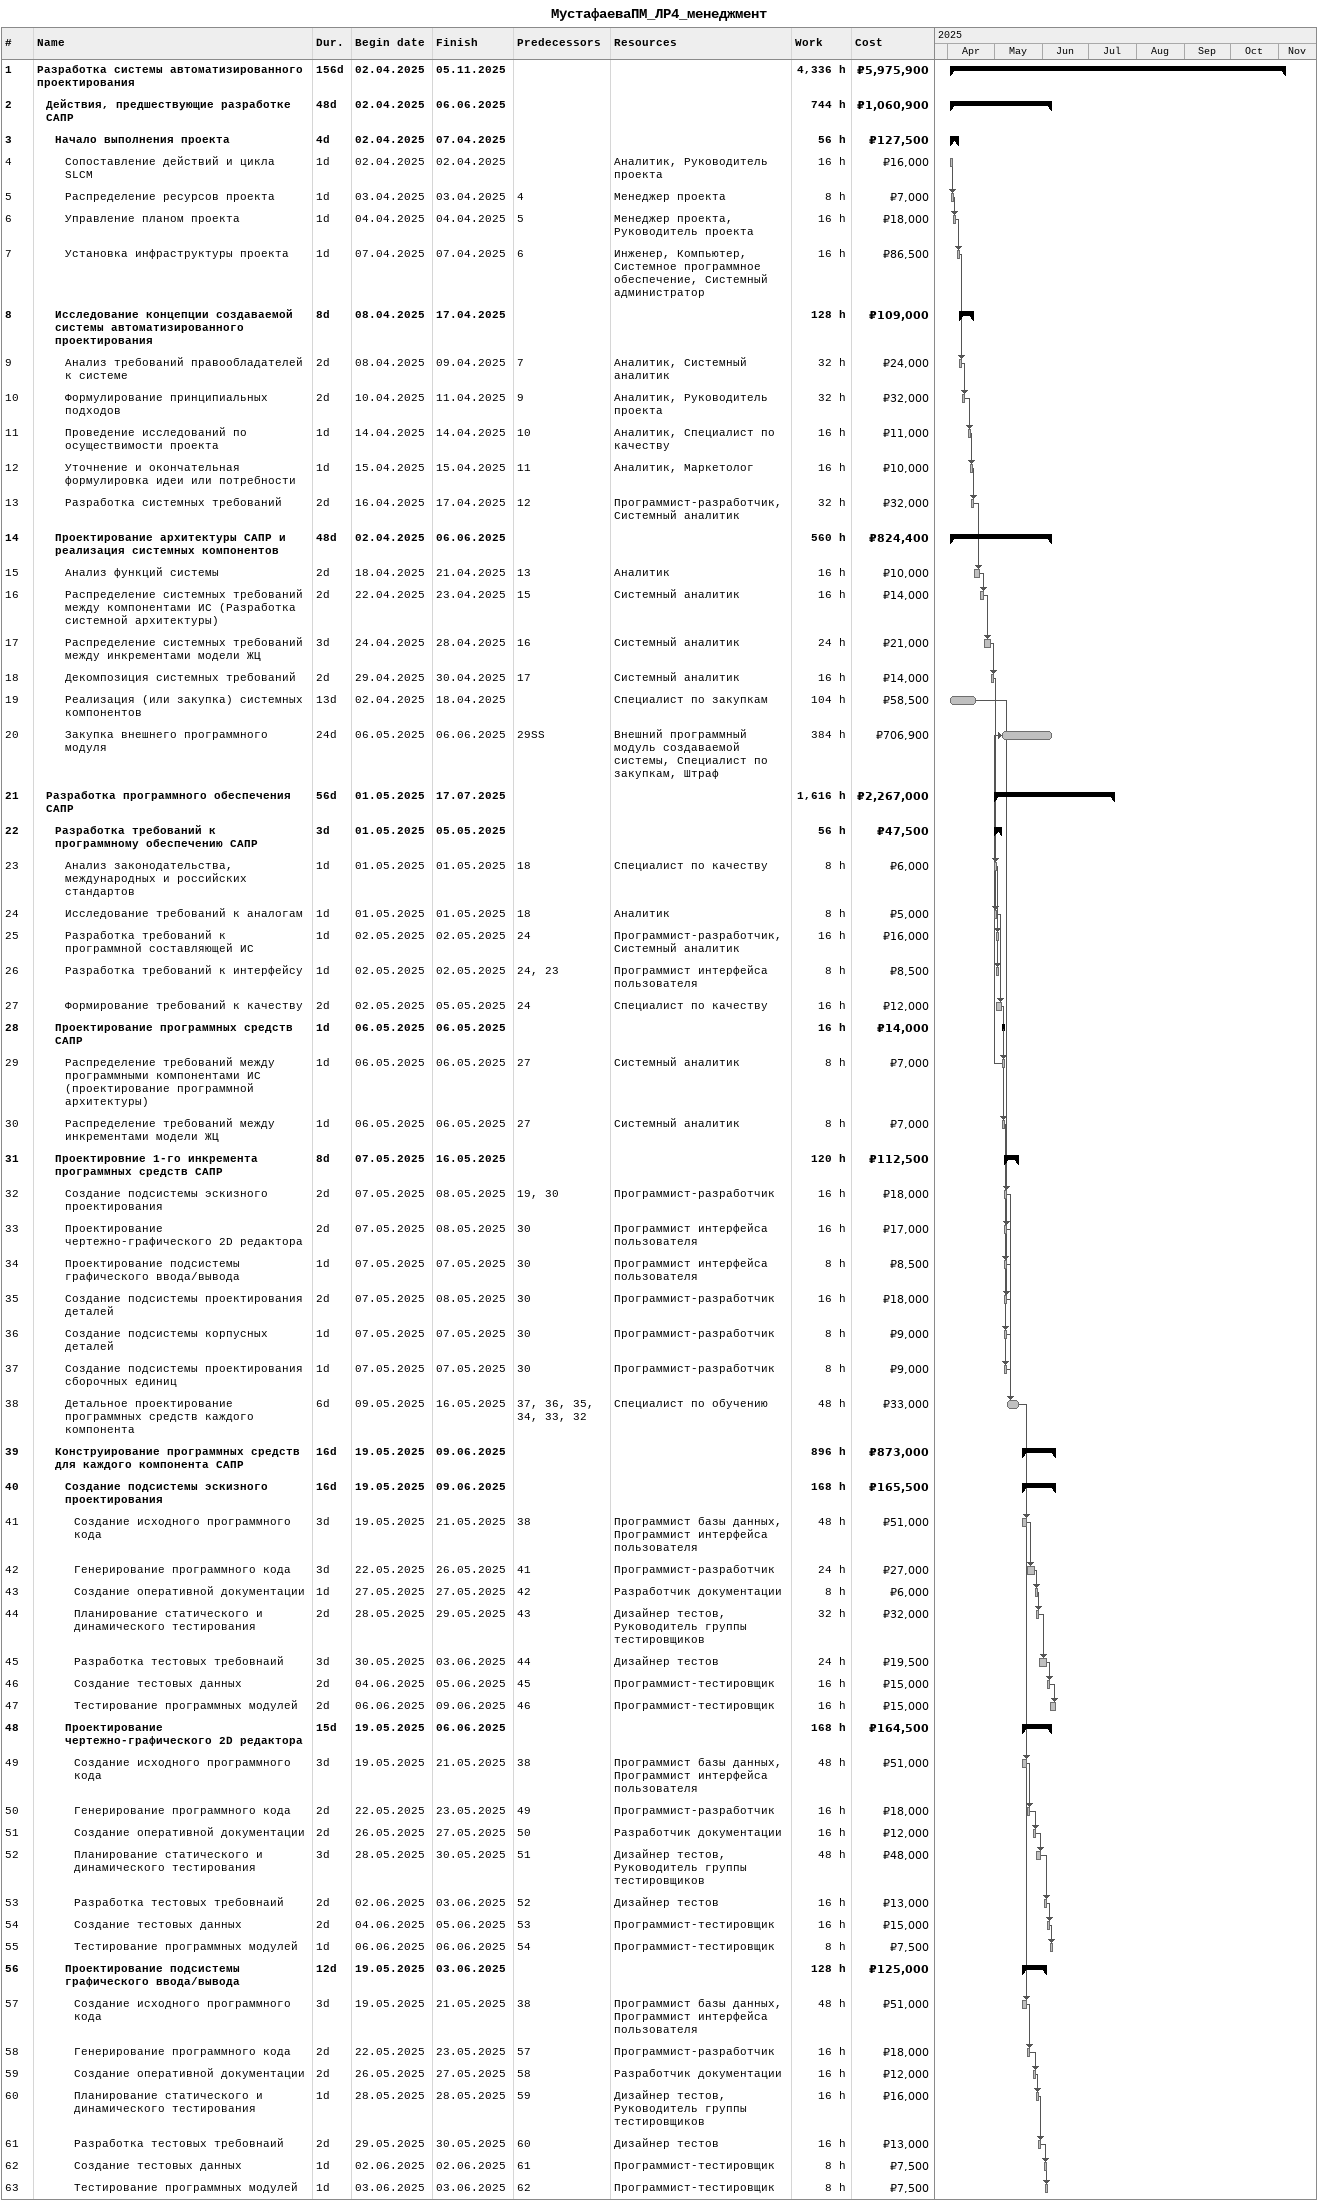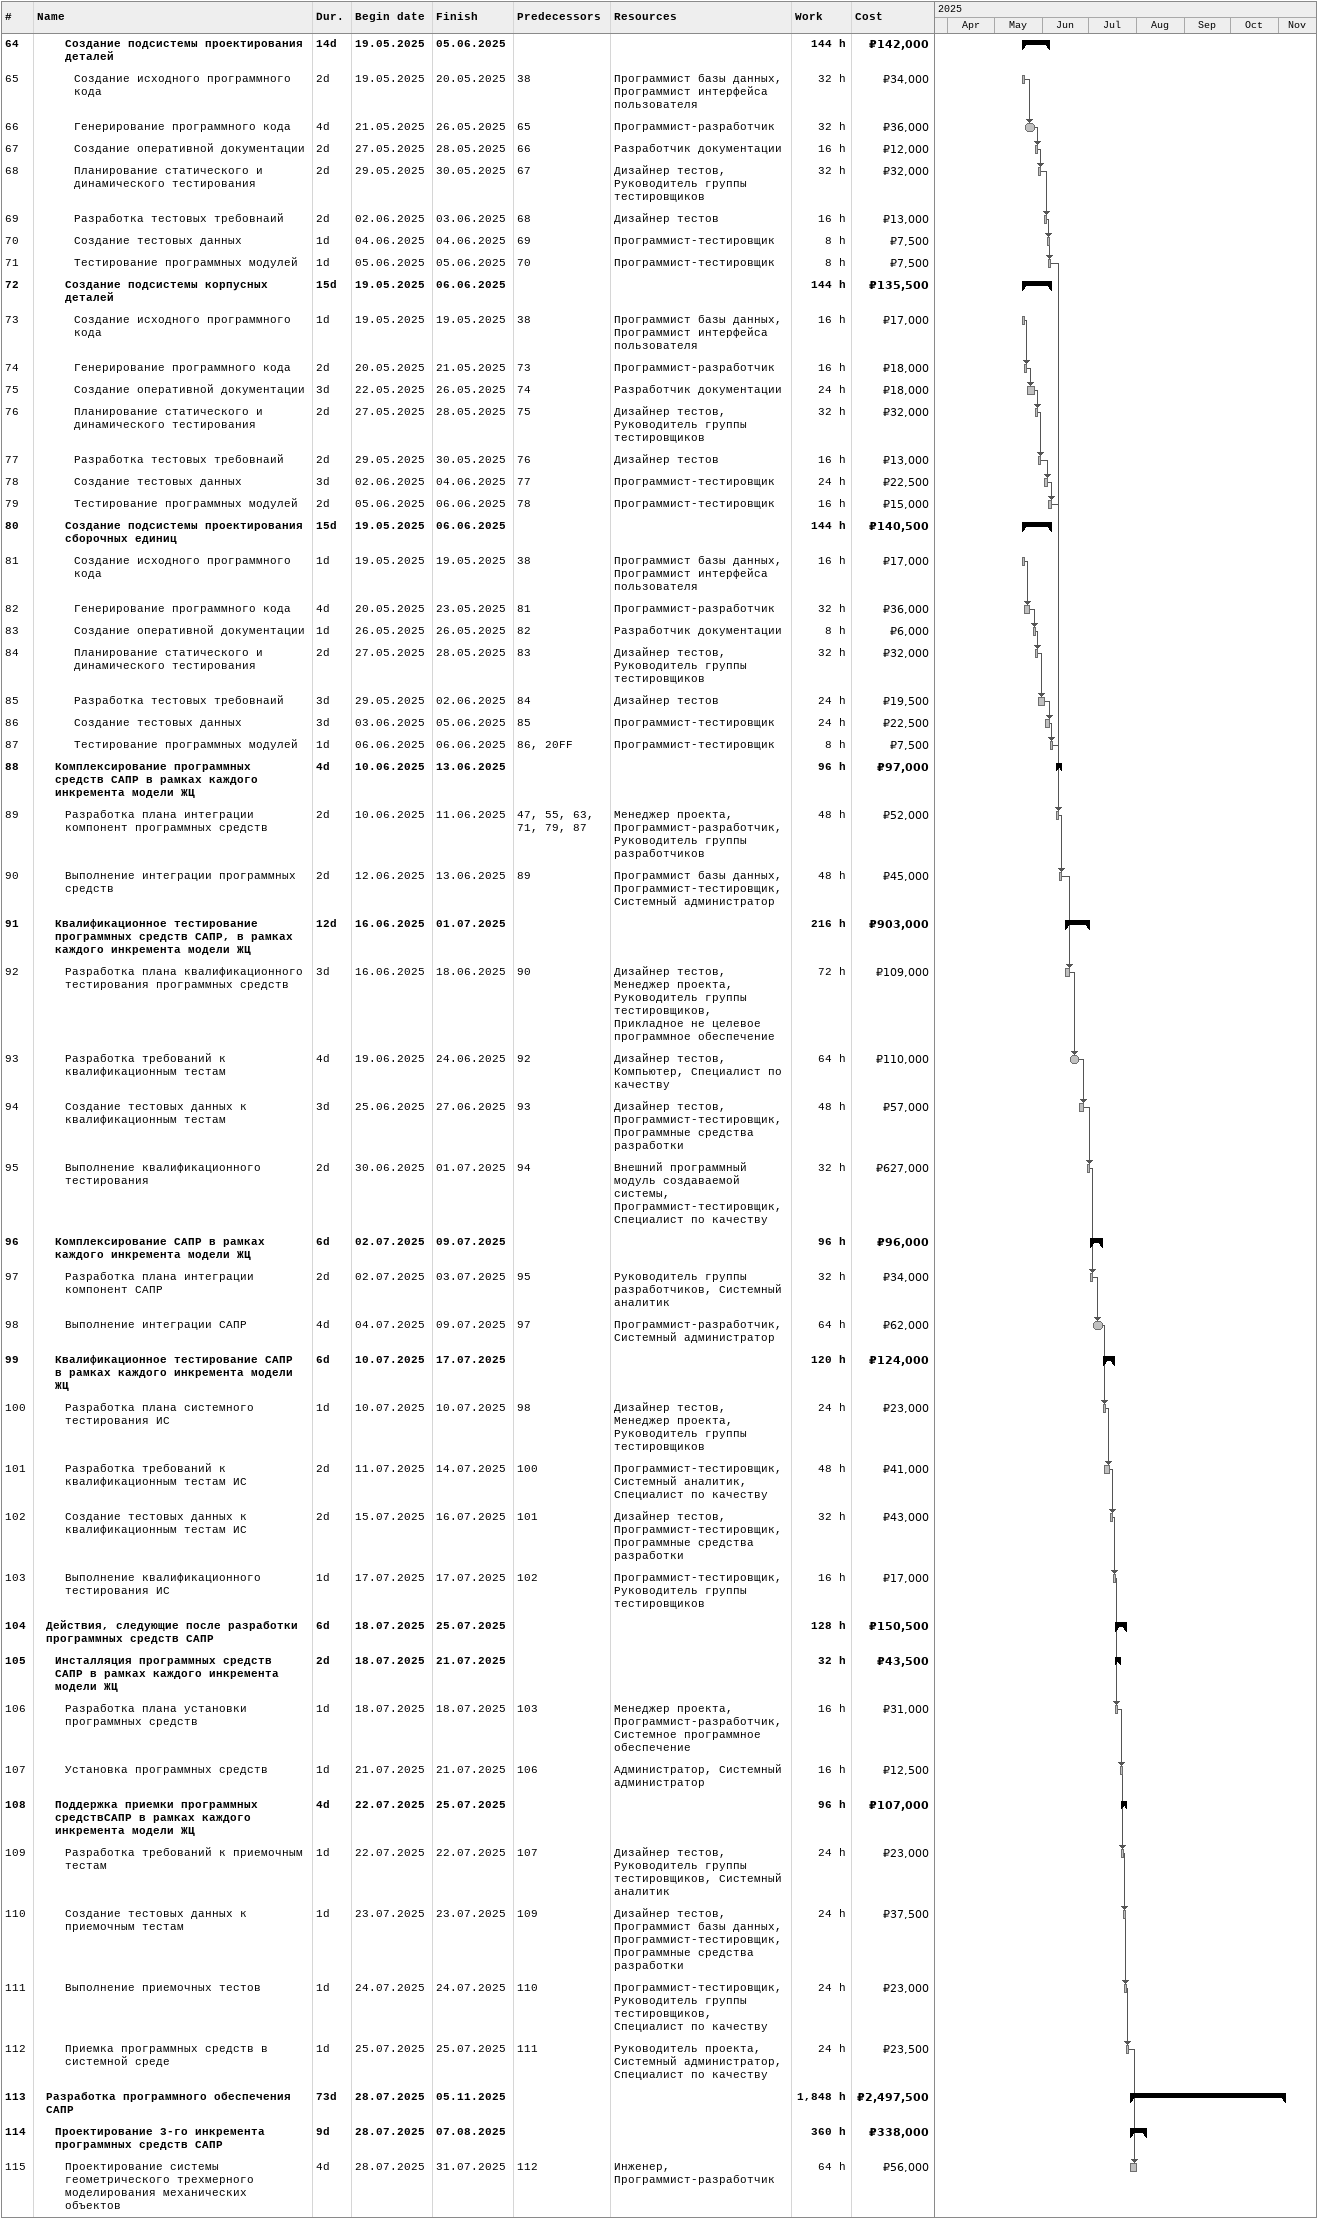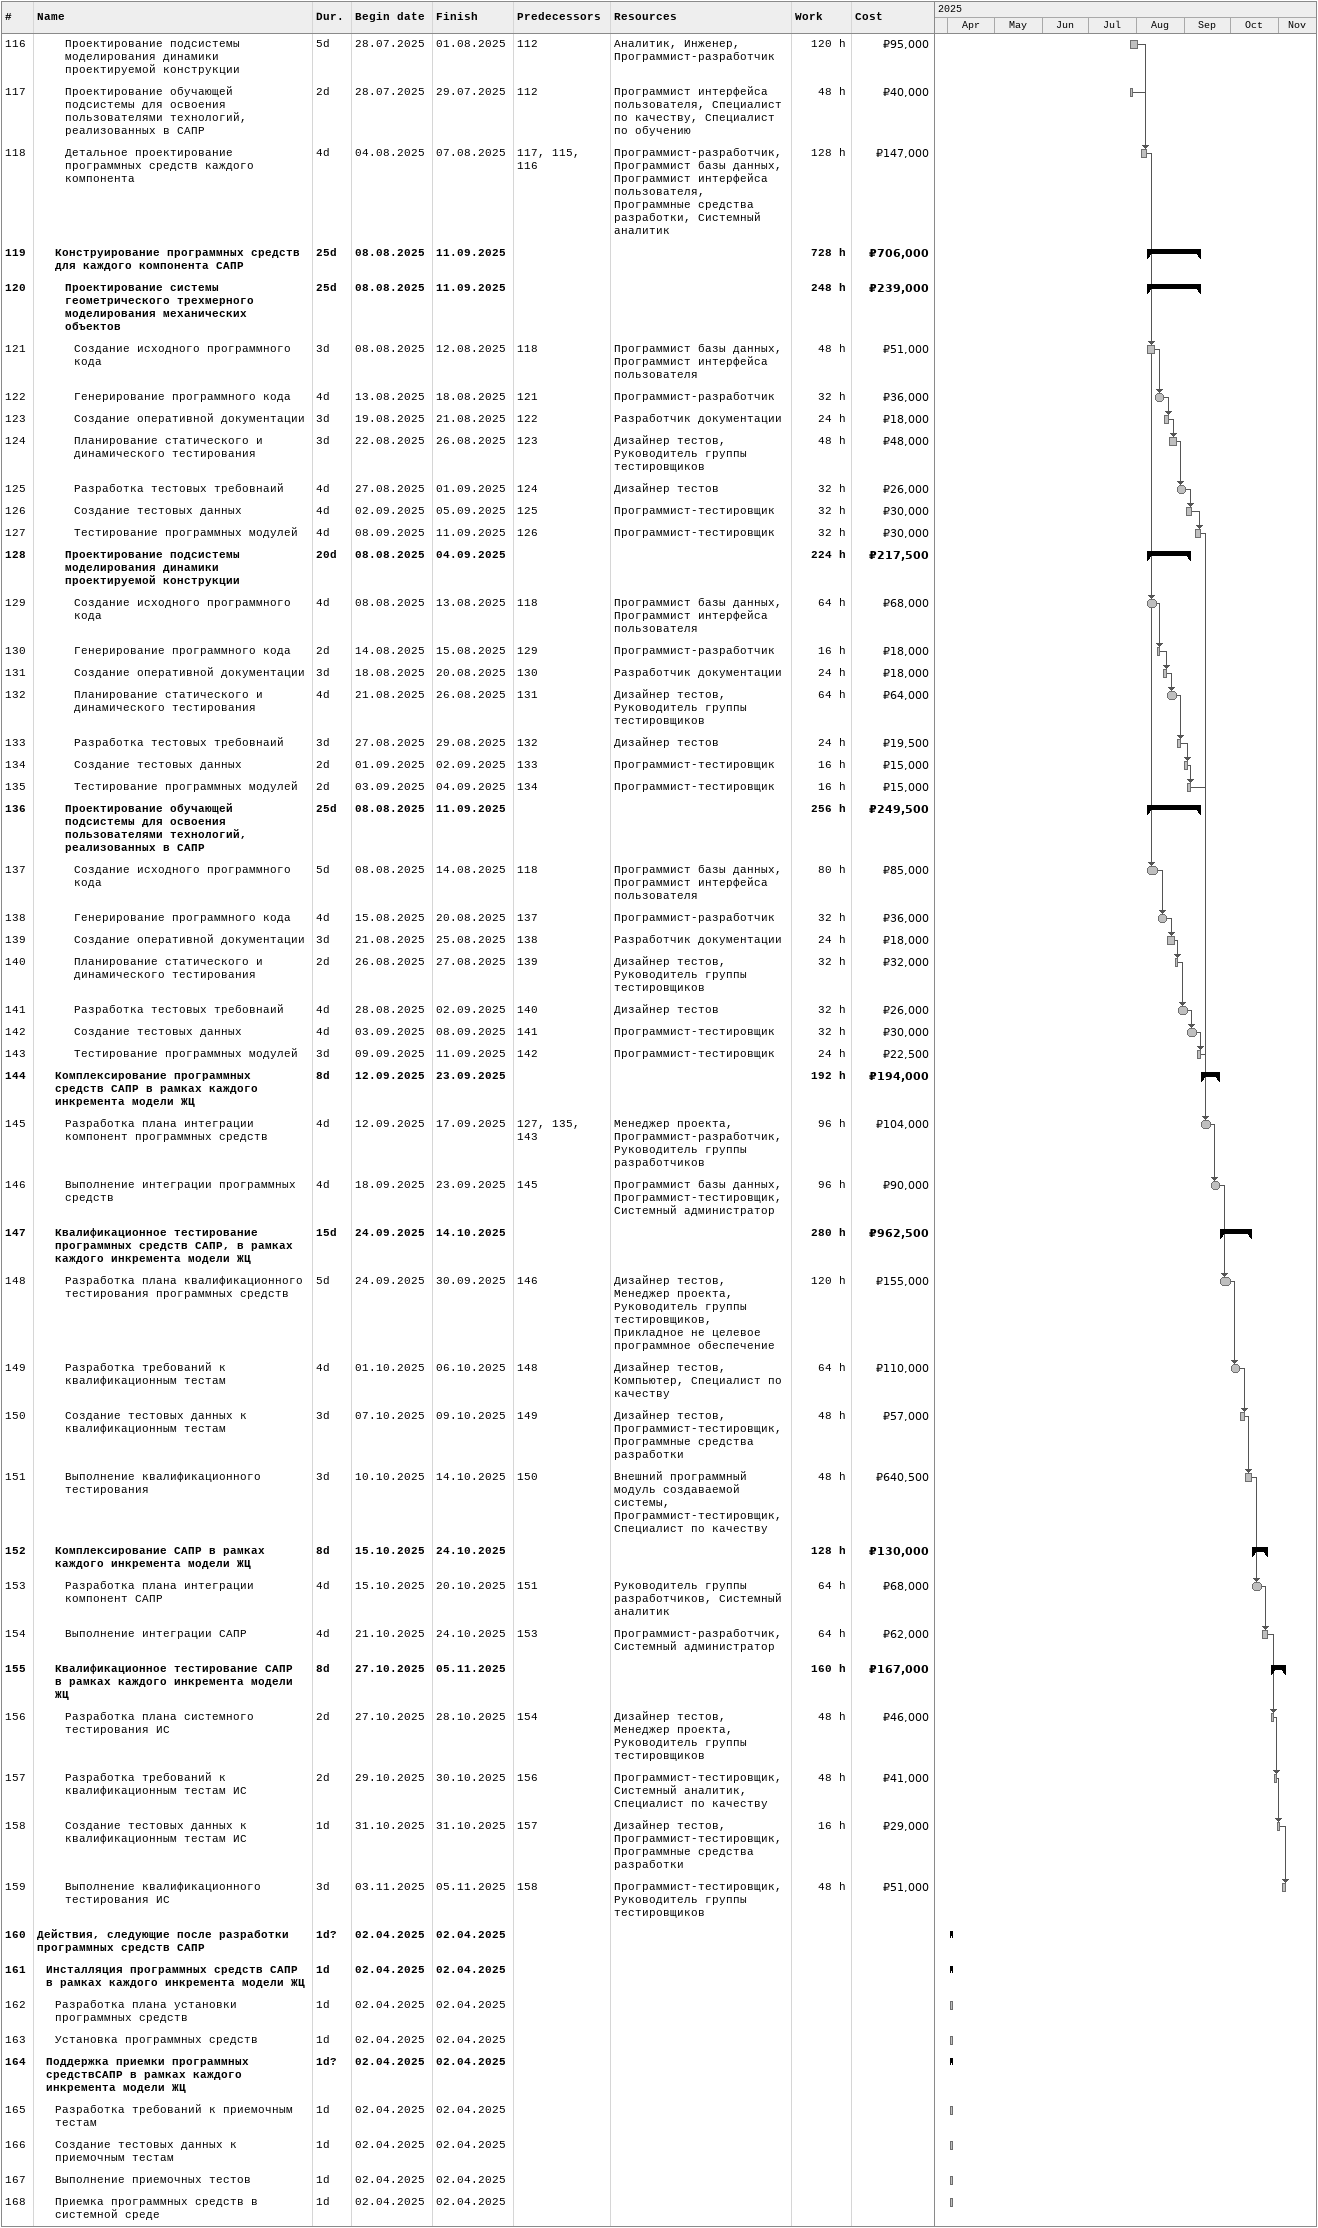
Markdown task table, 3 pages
МустафаеваПМ_ЛР4_менеджмент

| ID | Level | Task | Duration | Start | Finish | Predecessors | Resources | Work (h) | Cost (₽) |
|---|---|---|---|---|---|---|---|---|---|
| 1 | 1 | **Разработка системы автоматизированного проектирования** | 156d | 2025-04-02 | 2025-11-05 |  |  | 4336 | 5975900 |
| 2 | 2 | **Действия, предшествующие разработке САПР** | 48d | 2025-04-02 | 2025-06-06 |  |  | 744 | 1060900 |
| 3 | 3 | **Начало выполнения проекта** | 4d | 2025-04-02 | 2025-04-07 |  |  | 56 | 127500 |
| 4 | 4 | Сопоставление действий и цикла SLCM | 1d | 2025-04-02 | 2025-04-02 |  | Аналитик, Руководитель проекта | 16 | 16000 |
| 5 | 4 | Распределение ресурсов проекта | 1d | 2025-04-03 | 2025-04-03 | 4 | Менеджер проекта | 8 | 7000 |
| 6 | 4 | Управление планом проекта | 1d | 2025-04-04 | 2025-04-04 | 5 | Менеджер проекта, Руководитель проекта | 16 | 18000 |
| 7 | 4 | Установка инфраструктуры проекта | 1d | 2025-04-07 | 2025-04-07 | 6 | Инженер, Компьютер, Системное программное обеспечение, Системный администратор | 16 | 86500 |
| 8 | 3 | **Исследование концепции создаваемой системы автоматизированного проектирования** | 8d | 2025-04-08 | 2025-04-17 |  |  | 128 | 109000 |
| 9 | 4 | Анализ требований правообладателей к системе | 2d | 2025-04-08 | 2025-04-09 | 7 | Аналитик, Системный аналитик | 32 | 24000 |
| 10 | 4 | Формулирование принципиальных подходов | 2d | 2025-04-10 | 2025-04-11 | 9 | Аналитик, Руководитель проекта | 32 | 32000 |
| 11 | 4 | Проведение исследований по осуществимости проекта | 1d | 2025-04-14 | 2025-04-14 | 10 | Аналитик, Специалист по качеству | 16 | 11000 |
| 12 | 4 | Уточнение и окончательная формулировка идеи или потребности | 1d | 2025-04-15 | 2025-04-15 | 11 | Аналитик, Маркетолог | 16 | 10000 |
| 13 | 4 | Разработка системных требований | 2d | 2025-04-16 | 2025-04-17 | 12 | Программист-разработчик, Системный аналитик | 32 | 32000 |
| 14 | 3 | **Проектирование архитектуры САПР и реализация системных компонентов** | 48d | 2025-04-02 | 2025-06-06 |  |  | 560 | 824400 |
| 15 | 4 | Анализ функций системы | 2d | 2025-04-18 | 2025-04-21 | 13 | Аналитик | 16 | 10000 |
| 16 | 4 | Распределение системных требований между компонентами ИС (Разработка системной архитектуры) | 2d | 2025-04-22 | 2025-04-23 | 15 | Системный аналитик | 16 | 14000 |
| 17 | 4 | Распределение системных требований между инкрементами модели ЖЦ | 3d | 2025-04-24 | 2025-04-28 | 16 | Системный аналитик | 24 | 21000 |
| 18 | 4 | Декомпозиция системных требований | 2d | 2025-04-29 | 2025-04-30 | 17 | Системный аналитик | 16 | 14000 |
| 19 | 4 | Реализация (или закупка) системных компонентов | 13d | 2025-04-02 | 2025-04-18 |  | Специалист по закупкам | 104 | 58500 |
| 20 | 4 | Закупка внешнего программного модуля | 24d | 2025-05-06 | 2025-06-06 | 29SS | Внешний программный модуль создаваемой системы, Специалист по закупкам, Штраф | 384 | 706900 |
| 21 | 2 | **Разработка программного обеспечения САПР** | 56d | 2025-05-01 | 2025-07-17 |  |  | 1616 | 2267000 |
| 22 | 3 | **Разработка требований к программному обеспечению САПР** | 3d | 2025-05-01 | 2025-05-05 |  |  | 56 | 47500 |
| 23 | 4 | Анализ законодательства, международных и российских стандартов | 1d | 2025-05-01 | 2025-05-01 | 18 | Специалист по качеству | 8 | 6000 |
| 24 | 4 | Исследование требований к аналогам | 1d | 2025-05-01 | 2025-05-01 | 18 | Аналитик | 8 | 5000 |
| 25 | 4 | Разработка требований к программной составляющей ИС | 1d | 2025-05-02 | 2025-05-02 | 24 | Программист-разработчик, Системный аналитик | 16 | 16000 |
| 26 | 4 | Разработка требований к интерфейсу | 1d | 2025-05-02 | 2025-05-02 | 24, 23 | Программист интерфейса пользователя | 8 | 8500 |
| 27 | 4 | Формирование требований к качеству | 2d | 2025-05-02 | 2025-05-05 | 24 | Специалист по качеству | 16 | 12000 |
| 28 | 3 | **Проектирование программных средств САПР** | 1d | 2025-05-06 | 2025-05-06 |  |  | 16 | 14000 |
| 29 | 4 | Распределение требований между программными компонентами ИС (проектирование программной архитектуры) | 1d | 2025-05-06 | 2025-05-06 | 27 | Системный аналитик | 8 | 7000 |
| 30 | 4 | Распределение требований между инкрементами модели ЖЦ | 1d | 2025-05-06 | 2025-05-06 | 27 | Системный аналитик | 8 | 7000 |
| 31 | 3 | **Проектировние 1-го инкремента программных средств САПР** | 8d | 2025-05-07 | 2025-05-16 |  |  | 120 | 112500 |
| 32 | 4 | Создание подсистемы эскизного проектирования | 2d | 2025-05-07 | 2025-05-08 | 19, 30 | Программист-разработчик | 16 | 18000 |
| 33 | 4 | Проектирование чертежно-графического 2D редактора | 2d | 2025-05-07 | 2025-05-08 | 30 | Программист интерфейса пользователя | 16 | 17000 |
| 34 | 4 | Проектирование подсистемы графического ввода/вывода | 1d | 2025-05-07 | 2025-05-07 | 30 | Программист интерфейса пользователя | 8 | 8500 |
| 35 | 4 | Создание подсистемы проектирования деталей | 2d | 2025-05-07 | 2025-05-08 | 30 | Программист-разработчик | 16 | 18000 |
| 36 | 4 | Создание подсистемы корпусных деталей | 1d | 2025-05-07 | 2025-05-07 | 30 | Программист-разработчик | 8 | 9000 |
| 37 | 4 | Создание подсистемы проектирования сборочных единиц | 1d | 2025-05-07 | 2025-05-07 | 30 | Программист-разработчик | 8 | 9000 |
| 38 | 4 | Детальное проектирование программных средств каждого компонента | 6d | 2025-05-09 | 2025-05-16 | 37, 36, 35, 34, 33, 32 | Специалист по обучению | 48 | 33000 |
| 39 | 3 | **Конструирование программных средств для каждого компонента САПР** | 16d | 2025-05-19 | 2025-06-09 |  |  | 896 | 873000 |
| 40 | 4 | **Создание подсистемы эскизного проектирования** | 16d | 2025-05-19 | 2025-06-09 |  |  | 168 | 165500 |
| 41 | 5 | Создание исходного программного кода | 3d | 2025-05-19 | 2025-05-21 | 38 | Программист базы данных, Программист интерфейса пользователя | 48 | 51000 |
| 42 | 5 | Генерирование программного кода | 3d | 2025-05-22 | 2025-05-26 | 41 | Программист-разработчик | 24 | 27000 |
| 43 | 5 | Создание оперативной документации | 1d | 2025-05-27 | 2025-05-27 | 42 | Разработчик документации | 8 | 6000 |
| 44 | 5 | Планирование статического и динамического тестирования | 2d | 2025-05-28 | 2025-05-29 | 43 | Дизайнер тестов, Руководитель группы тестировщиков | 32 | 32000 |
| 45 | 5 | Разработка тестовых требовнаий | 3d | 2025-05-30 | 2025-06-03 | 44 | Дизайнер тестов | 24 | 19500 |
| 46 | 5 | Создание тестовых данных | 2d | 2025-06-04 | 2025-06-05 | 45 | Программист-тестировщик | 16 | 15000 |
| 47 | 5 | Тестирование программных модулей | 2d | 2025-06-06 | 2025-06-09 | 46 | Программист-тестировщик | 16 | 15000 |
| 48 | 4 | **Проектирование чертежно-графического 2D редактора** | 15d | 2025-05-19 | 2025-06-06 |  |  | 168 | 164500 |
| 49 | 5 | Создание исходного программного кода | 3d | 2025-05-19 | 2025-05-21 | 38 | Программист базы данных, Программист интерфейса пользователя | 48 | 51000 |
| 50 | 5 | Генерирование программного кода | 2d | 2025-05-22 | 2025-05-23 | 49 | Программист-разработчик | 16 | 18000 |
| 51 | 5 | Создание оперативной документации | 2d | 2025-05-26 | 2025-05-27 | 50 | Разработчик документации | 16 | 12000 |
| 52 | 5 | Планирование статического и динамического тестирования | 3d | 2025-05-28 | 2025-05-30 | 51 | Дизайнер тестов, Руководитель группы тестировщиков | 48 | 48000 |
| 53 | 5 | Разработка тестовых требовнаий | 2d | 2025-06-02 | 2025-06-03 | 52 | Дизайнер тестов | 16 | 13000 |
| 54 | 5 | Создание тестовых данных | 2d | 2025-06-04 | 2025-06-05 | 53 | Программист-тестировщик | 16 | 15000 |
| 55 | 5 | Тестирование программных модулей | 1d | 2025-06-06 | 2025-06-06 | 54 | Программист-тестировщик | 8 | 7500 |
| 56 | 4 | **Проектирование подсистемы графического ввода/вывода** | 12d | 2025-05-19 | 2025-06-03 |  |  | 128 | 125000 |
| 57 | 5 | Создание исходного программного кода | 3d | 2025-05-19 | 2025-05-21 | 38 | Программист базы данных, Программист интерфейса пользователя | 48 | 51000 |
| 58 | 5 | Генерирование программного кода | 2d | 2025-05-22 | 2025-05-23 | 57 | Программист-разработчик | 16 | 18000 |
| 59 | 5 | Создание оперативной документации | 2d | 2025-05-26 | 2025-05-27 | 58 | Разработчик документации | 16 | 12000 |
| 60 | 5 | Планирование статического и динамического тестирования | 1d | 2025-05-28 | 2025-05-28 | 59 | Дизайнер тестов, Руководитель группы тестировщиков | 16 | 16000 |
| 61 | 5 | Разработка тестовых требовнаий | 2d | 2025-05-29 | 2025-05-30 | 60 | Дизайнер тестов | 16 | 13000 |
| 62 | 5 | Создание тестовых данных | 1d | 2025-06-02 | 2025-06-02 | 61 | Программист-тестировщик | 8 | 7500 |
| 63 | 5 | Тестирование программных модулей | 1d | 2025-06-03 | 2025-06-03 | 62 | Программист-тестировщик | 8 | 7500 |
| 64 | 4 | **Создание подсистемы проектирования деталей** | 14d | 2025-05-19 | 2025-06-05 |  |  | 144 | 142000 |
| 65 | 5 | Создание исходного программного кода | 2d | 2025-05-19 | 2025-05-20 | 38 | Программист базы данных, Программист интерфейса пользователя | 32 | 34000 |
| 66 | 5 | Генерирование программного кода | 4d | 2025-05-21 | 2025-05-26 | 65 | Программист-разработчик | 32 | 36000 |
| 67 | 5 | Создание оперативной документации | 2d | 2025-05-27 | 2025-05-28 | 66 | Разработчик документации | 16 | 12000 |
| 68 | 5 | Планирование статического и динамического тестирования | 2d | 2025-05-29 | 2025-05-30 | 67 | Дизайнер тестов, Руководитель группы тестировщиков | 32 | 32000 |
| 69 | 5 | Разработка тестовых требовнаий | 2d | 2025-06-02 | 2025-06-03 | 68 | Дизайнер тестов | 16 | 13000 |
| 70 | 5 | Создание тестовых данных | 1d | 2025-06-04 | 2025-06-04 | 69 | Программист-тестировщик | 8 | 7500 |
| 71 | 5 | Тестирование программных модулей | 1d | 2025-06-05 | 2025-06-05 | 70 | Программист-тестировщик | 8 | 7500 |
| 72 | 4 | **Создание подсистемы корпусных деталей** | 15d | 2025-05-19 | 2025-06-06 |  |  | 144 | 135500 |
| 73 | 5 | Создание исходного программного кода | 1d | 2025-05-19 | 2025-05-19 | 38 | Программист базы данных, Программист интерфейса пользователя | 16 | 17000 |
| 74 | 5 | Генерирование программного кода | 2d | 2025-05-20 | 2025-05-21 | 73 | Программист-разработчик | 16 | 18000 |
| 75 | 5 | Создание оперативной документации | 3d | 2025-05-22 | 2025-05-26 | 74 | Разработчик документации | 24 | 18000 |
| 76 | 5 | Планирование статического и динамического тестирования | 2d | 2025-05-27 | 2025-05-28 | 75 | Дизайнер тестов, Руководитель группы тестировщиков | 32 | 32000 |
| 77 | 5 | Разработка тестовых требовнаий | 2d | 2025-05-29 | 2025-05-30 | 76 | Дизайнер тестов | 16 | 13000 |
| 78 | 5 | Создание тестовых данных | 3d | 2025-06-02 | 2025-06-04 | 77 | Программист-тестировщик | 24 | 22500 |
| 79 | 5 | Тестирование программных модулей | 2d | 2025-06-05 | 2025-06-06 | 78 | Программист-тестировщик | 16 | 15000 |
| 80 | 4 | **Создание подсистемы проектирования сборочных единиц** | 15d | 2025-05-19 | 2025-06-06 |  |  | 144 | 140500 |
| 81 | 5 | Создание исходного программного кода | 1d | 2025-05-19 | 2025-05-19 | 38 | Программист базы данных, Программист интерфейса пользователя | 16 | 17000 |
| 82 | 5 | Генерирование программного кода | 4d | 2025-05-20 | 2025-05-23 | 81 | Программист-разработчик | 32 | 36000 |
| 83 | 5 | Создание оперативной документации | 1d | 2025-05-26 | 2025-05-26 | 82 | Разработчик документации | 8 | 6000 |
| 84 | 5 | Планирование статического и динамического тестирования | 2d | 2025-05-27 | 2025-05-28 | 83 | Дизайнер тестов, Руководитель группы тестировщиков | 32 | 32000 |
| 85 | 5 | Разработка тестовых требовнаий | 3d | 2025-05-29 | 2025-06-02 | 84 | Дизайнер тестов | 24 | 19500 |
| 86 | 5 | Создание тестовых данных | 3d | 2025-06-03 | 2025-06-05 | 85 | Программист-тестировщик | 24 | 22500 |
| 87 | 5 | Тестирование программных модулей | 1d | 2025-06-06 | 2025-06-06 | 86, 20FF | Программист-тестировщик | 8 | 7500 |
| 88 | 3 | **Комплексирование программных средств САПР в рамках каждого инкремента модели ЖЦ** | 4d | 2025-06-10 | 2025-06-13 |  |  | 96 | 97000 |
| 89 | 4 | Разработка плана интеграции компонент программных средств | 2d | 2025-06-10 | 2025-06-11 | 47, 55, 63, 71, 79, 87 | Менеджер проекта, Программист-разработчик, Руководитель группы разработчиков | 48 | 52000 |
| 90 | 4 | Выполнение интеграции программных средств | 2d | 2025-06-12 | 2025-06-13 | 89 | Программист базы данных, Программист-тестировщик, Системный администратор | 48 | 45000 |
| 91 | 3 | **Квалификационное тестирование программных средств САПР, в рамках каждого инкремента модели ЖЦ** | 12d | 2025-06-16 | 2025-07-01 |  |  | 216 | 903000 |
| 92 | 4 | Разработка плана квалификационного тестирования программных средств | 3d | 2025-06-16 | 2025-06-18 | 90 | Дизайнер тестов, Менеджер проекта, Руководитель группы тестировщиков, Прикладное не целевое программное обеспечение | 72 | 109000 |
| 93 | 4 | Разработка требований к квалификационным тестам | 4d | 2025-06-19 | 2025-06-24 | 92 | Дизайнер тестов, Компьютер, Специалист по качеству | 64 | 110000 |
| 94 | 4 | Создание тестовых данных к квалификационным тестам | 3d | 2025-06-25 | 2025-06-27 | 93 | Дизайнер тестов, Программист-тестировщик, Программные средства разработки | 48 | 57000 |
| 95 | 4 | Выполнение квалификационного тестирования | 2d | 2025-06-30 | 2025-07-01 | 94 | Внешний программный модуль создаваемой системы, Программист-тестировщик, Специалист по качеству | 32 | 627000 |
| 96 | 3 | **Комплексирование САПР в рамках каждого инкремента модели ЖЦ** | 6d | 2025-07-02 | 2025-07-09 |  |  | 96 | 96000 |
| 97 | 4 | Разработка плана интеграции компонент САПР | 2d | 2025-07-02 | 2025-07-03 | 95 | Руководитель группы разработчиков, Системный аналитик | 32 | 34000 |
| 98 | 4 | Выполнение интеграции САПР | 4d | 2025-07-04 | 2025-07-09 | 97 | Программист-разработчик, Системный администратор | 64 | 62000 |
| 99 | 3 | **Квалификационное тестирование САПР в рамках каждого инкремента модели ЖЦ** | 6d | 2025-07-10 | 2025-07-17 |  |  | 120 | 124000 |
| 100 | 4 | Разработка плана системного тестирования ИС | 1d | 2025-07-10 | 2025-07-10 | 98 | Дизайнер тестов, Менеджер проекта, Руководитель группы тестировщиков | 24 | 23000 |
| 101 | 4 | Разработка требований к квалификационным тестам ИС | 2d | 2025-07-11 | 2025-07-14 | 100 | Программист-тестировщик, Системный аналитик, Специалист по качеству | 48 | 41000 |
| 102 | 4 | Создание тестовых данных к квалификационным тестам ИС | 2d | 2025-07-15 | 2025-07-16 | 101 | Дизайнер тестов, Программист-тестировщик, Программные средства разработки | 32 | 43000 |
| 103 | 4 | Выполнение квалификационного тестирования ИС | 1d | 2025-07-17 | 2025-07-17 | 102 | Программист-тестировщик, Руководитель группы тестировщиков | 16 | 17000 |
| 104 | 2 | **Действия, следующие после разработки программных средств САПР** | 6d | 2025-07-18 | 2025-07-25 |  |  | 128 | 150500 |
| 105 | 3 | **Инсталляция программных средств САПР в рамках каждого инкремента модели ЖЦ** | 2d | 2025-07-18 | 2025-07-21 |  |  | 32 | 43500 |
| 106 | 4 | Разработка плана установки программных средств | 1d | 2025-07-18 | 2025-07-18 | 103 | Менеджер проекта, Программист-разработчик, Системное программное обеспечение | 16 | 31000 |
| 107 | 4 | Установка программных средств | 1d | 2025-07-21 | 2025-07-21 | 106 | Администратор, Системный администратор | 16 | 12500 |
| 108 | 3 | **Поддержка приемки программных средствСАПР в рамках каждого инкремента модели ЖЦ** | 4d | 2025-07-22 | 2025-07-25 |  |  | 96 | 107000 |
| 109 | 4 | Разработка требований к приемочным тестам | 1d | 2025-07-22 | 2025-07-22 | 107 | Дизайнер тестов, Руководитель группы тестировщиков, Системный аналитик | 24 | 23000 |
| 110 | 4 | Создание тестовых данных к приемочным тестам | 1d | 2025-07-23 | 2025-07-23 | 109 | Дизайнер тестов, Программист базы данных, Программист-тестировщик, Программные средства разработки | 24 | 37500 |
| 111 | 4 | Выполнение приемочных тестов | 1d | 2025-07-24 | 2025-07-24 | 110 | Программист-тестировщик, Руководитель группы тестировщиков, Специалист по качеству | 24 | 23000 |
| 112 | 4 | Приемка программных средств в системной среде | 1d | 2025-07-25 | 2025-07-25 | 111 | Руководитель проекта, Системный администратор, Специалист по качеству | 24 | 23500 |
| 113 | 2 | **Разработка программного обеспечения САПР** | 73d | 2025-07-28 | 2025-11-05 |  |  | 1848 | 2497500 |
| 114 | 3 | **Проектирование 3-го инкремента программных средств САПР** | 9d | 2025-07-28 | 2025-08-07 |  |  | 360 | 338000 |
| 115 | 4 | Проектирование системы геометрического трехмерного моделирования механических объектов | 4d | 2025-07-28 | 2025-07-31 | 112 | Инженер, Программист-разработчик | 64 | 56000 |
| 116 | 4 | Проектирование подсистемы моделирования динамики проектируемой конструкции | 5d | 2025-07-28 | 2025-08-01 | 112 | Аналитик, Инженер, Программист-разработчик | 120 | 95000 |
| 117 | 4 | Проектирование обучающей подсистемы для освоения пользователями технологий, реализованных в САПР | 2d | 2025-07-28 | 2025-07-29 | 112 | Программист интерфейса пользователя, Специалист по качеству, Специалист по обучению | 48 | 40000 |
| 118 | 4 | Детальное проектирование программных средств каждого компонента | 4d | 2025-08-04 | 2025-08-07 | 117, 115, 116 | Программист-разработчик, Программист базы данных, Программист интерфейса пользователя, Программные средства разработки, Системный аналитик | 128 | 147000 |
| 119 | 3 | **Конструирование программных средств для каждого компонента САПР** | 25d | 2025-08-08 | 2025-09-11 |  |  | 728 | 706000 |
| 120 | 4 | **Проектирование системы геометрического трехмерного моделирования механических объектов** | 25d | 2025-08-08 | 2025-09-11 |  |  | 248 | 239000 |
| 121 | 5 | Создание исходного программного кода | 3d | 2025-08-08 | 2025-08-12 | 118 | Программист базы данных, Программист интерфейса пользователя | 48 | 51000 |
| 122 | 5 | Генерирование программного кода | 4d | 2025-08-13 | 2025-08-18 | 121 | Программист-разработчик | 32 | 36000 |
| 123 | 5 | Создание оперативной документации | 3d | 2025-08-19 | 2025-08-21 | 122 | Разработчик документации | 24 | 18000 |
| 124 | 5 | Планирование статического и динамического тестирования | 3d | 2025-08-22 | 2025-08-26 | 123 | Дизайнер тестов, Руководитель группы тестировщиков | 48 | 48000 |
| 125 | 5 | Разработка тестовых требовнаий | 4d | 2025-08-27 | 2025-09-01 | 124 | Дизайнер тестов | 32 | 26000 |
| 126 | 5 | Создание тестовых данных | 4d | 2025-09-02 | 2025-09-05 | 125 | Программист-тестировщик | 32 | 30000 |
| 127 | 5 | Тестирование программных модулей | 4d | 2025-09-08 | 2025-09-11 | 126 | Программист-тестировщик | 32 | 30000 |
| 128 | 4 | **Проектирование подсистемы моделирования динамики проектируемой конструкции** | 20d | 2025-08-08 | 2025-09-04 |  |  | 224 | 217500 |
| 129 | 5 | Создание исходного программного кода | 4d | 2025-08-08 | 2025-08-13 | 118 | Программист базы данных, Программист интерфейса пользователя | 64 | 68000 |
| 130 | 5 | Генерирование программного кода | 2d | 2025-08-14 | 2025-08-15 | 129 | Программист-разработчик | 16 | 18000 |
| 131 | 5 | Создание оперативной документации | 3d | 2025-08-18 | 2025-08-20 | 130 | Разработчик документации | 24 | 18000 |
| 132 | 5 | Планирование статического и динамического тестирования | 4d | 2025-08-21 | 2025-08-26 | 131 | Дизайнер тестов, Руководитель группы тестировщиков | 64 | 64000 |
| 133 | 5 | Разработка тестовых требовнаий | 3d | 2025-08-27 | 2025-08-29 | 132 | Дизайнер тестов | 24 | 19500 |
| 134 | 5 | Создание тестовых данных | 2d | 2025-09-01 | 2025-09-02 | 133 | Программист-тестировщик | 16 | 15000 |
| 135 | 5 | Тестирование программных модулей | 2d | 2025-09-03 | 2025-09-04 | 134 | Программист-тестировщик | 16 | 15000 |
| 136 | 4 | **Проектирование обучающей подсистемы для освоения пользователями технологий, реализованных в САПР** | 25d | 2025-08-08 | 2025-09-11 |  |  | 256 | 249500 |
| 137 | 5 | Создание исходного программного кода | 5d | 2025-08-08 | 2025-08-14 | 118 | Программист базы данных, Программист интерфейса пользователя | 80 | 85000 |
| 138 | 5 | Генерирование программного кода | 4d | 2025-08-15 | 2025-08-20 | 137 | Программист-разработчик | 32 | 36000 |
| 139 | 5 | Создание оперативной документации | 3d | 2025-08-21 | 2025-08-25 | 138 | Разработчик документации | 24 | 18000 |
| 140 | 5 | Планирование статического и динамического тестирования | 2d | 2025-08-26 | 2025-08-27 | 139 | Дизайнер тестов, Руководитель группы тестировщиков | 32 | 32000 |
| 141 | 5 | Разработка тестовых требовнаий | 4d | 2025-08-28 | 2025-09-02 | 140 | Дизайнер тестов | 32 | 26000 |
| 142 | 5 | Создание тестовых данных | 4d | 2025-09-03 | 2025-09-08 | 141 | Программист-тестировщик | 32 | 30000 |
| 143 | 5 | Тестирование программных модулей | 3d | 2025-09-09 | 2025-09-11 | 142 | Программист-тестировщик | 24 | 22500 |
| 144 | 3 | **Комплексирование программных средств САПР в рамках каждого инкремента модели ЖЦ** | 8d | 2025-09-12 | 2025-09-23 |  |  | 192 | 194000 |
| 145 | 4 | Разработка плана интеграции компонент программных средств | 4d | 2025-09-12 | 2025-09-17 | 127, 135, 143 | Менеджер проекта, Программист-разработчик, Руководитель группы разработчиков | 96 | 104000 |
| 146 | 4 | Выполнение интеграции программных средств | 4d | 2025-09-18 | 2025-09-23 | 145 | Программист базы данных, Программист-тестировщик, Системный администратор | 96 | 90000 |
| 147 | 3 | **Квалификационное тестирование программных средств САПР, в рамках каждого инкремента модели ЖЦ** | 15d | 2025-09-24 | 2025-10-14 |  |  | 280 | 962500 |
| 148 | 4 | Разработка плана квалификационного тестирования программных средств | 5d | 2025-09-24 | 2025-09-30 | 146 | Дизайнер тестов, Менеджер проекта, Руководитель группы тестировщиков, Прикладное не целевое программное обеспечение | 120 | 155000 |
| 149 | 4 | Разработка требований к квалификационным тестам | 4d | 2025-10-01 | 2025-10-06 | 148 | Дизайнер тестов, Компьютер, Специалист по качеству | 64 | 110000 |
| 150 | 4 | Создание тестовых данных к квалификационным тестам | 3d | 2025-10-07 | 2025-10-09 | 149 | Дизайнер тестов, Программист-тестировщик, Программные средства разработки | 48 | 57000 |
| 151 | 4 | Выполнение квалификационного тестирования | 3d | 2025-10-10 | 2025-10-14 | 150 | Внешний программный модуль создаваемой системы, Программист-тестировщик, Специалист по качеству | 48 | 640500 |
| 152 | 3 | **Комплексирование САПР в рамках каждого инкремента модели ЖЦ** | 8d | 2025-10-15 | 2025-10-24 |  |  | 128 | 130000 |
| 153 | 4 | Разработка плана интеграции компонент САПР | 4d | 2025-10-15 | 2025-10-20 | 151 | Руководитель группы разработчиков, Системный аналитик | 64 | 68000 |
| 154 | 4 | Выполнение интеграции САПР | 4d | 2025-10-21 | 2025-10-24 | 153 | Программист-разработчик, Системный администратор | 64 | 62000 |
| 155 | 3 | **Квалификационное тестирование САПР в рамках каждого инкремента модели ЖЦ** | 8d | 2025-10-27 | 2025-11-05 |  |  | 160 | 167000 |
| 156 | 4 | Разработка плана системного тестирования ИС | 2d | 2025-10-27 | 2025-10-28 | 154 | Дизайнер тестов, Менеджер проекта, Руководитель группы тестировщиков | 48 | 46000 |
| 157 | 4 | Разработка требований к квалификационным тестам ИС | 2d | 2025-10-29 | 2025-10-30 | 156 | Программист-тестировщик, Системный аналитик, Специалист по качеству | 48 | 41000 |
| 158 | 4 | Создание тестовых данных к квалификационным тестам ИС | 1d | 2025-10-31 | 2025-10-31 | 157 | Дизайнер тестов, Программист-тестировщик, Программные средства разработки | 16 | 29000 |
| 159 | 4 | Выполнение квалификационного тестирования ИС | 3d | 2025-11-03 | 2025-11-05 | 158 | Программист-тестировщик, Руководитель группы тестировщиков | 48 | 51000 |
| 160 | 1 | **Действия, следующие после разработки программных средств САПР** | 1d? | 2025-04-02 | 2025-04-02 |  |  |  |  |
| 161 | 2 | **Инсталляция программных средств САПР в рамках каждого инкремента модели ЖЦ** | 1d | 2025-04-02 | 2025-04-02 |  |  |  |  |
| 162 | 3 | Разработка плана установки программных средств | 1d | 2025-04-02 | 2025-04-02 |  |  |  |  |
| 163 | 3 | Установка программных средств | 1d | 2025-04-02 | 2025-04-02 |  |  |  |  |
| 164 | 2 | **Поддержка приемки программных средствСАПР в рамках каждого инкремента модели ЖЦ** | 1d? | 2025-04-02 | 2025-04-02 |  |  |  |  |
| 165 | 3 | Разработка требований к приемочным тестам | 1d | 2025-04-02 | 2025-04-02 |  |  |  |  |
| 166 | 3 | Создание тестовых данных к приемочным тестам | 1d | 2025-04-02 | 2025-04-02 |  |  |  |  |
| 167 | 3 | Выполнение приемочных тестов | 1d | 2025-04-02 | 2025-04-02 |  |  |  |  |
| 168 | 3 | Приемка программных средств в системной среде | 1d | 2025-04-02 | 2025-04-02 |  |  |  |  |
